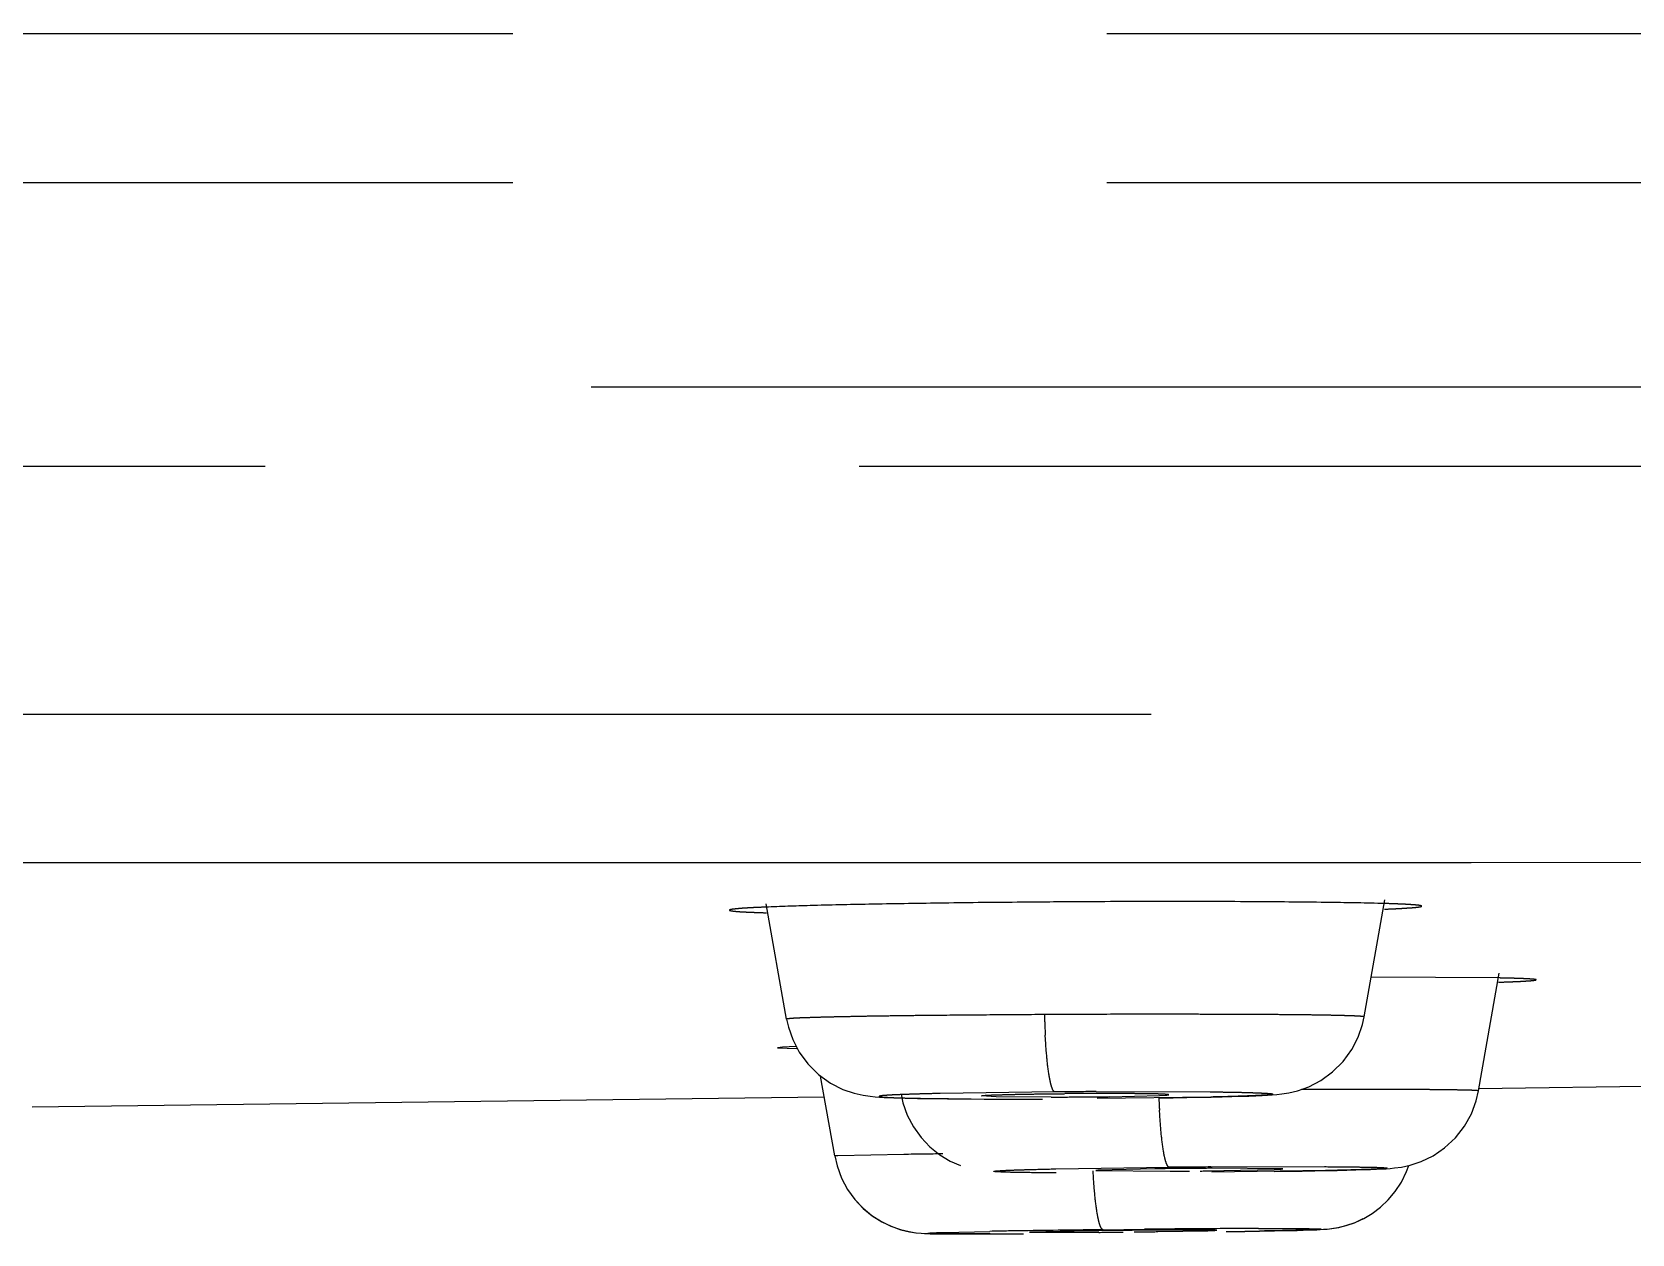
# Model space of a CAD drawing. Header units: millimetres. Extents: x 1236 to 1656, y -100 to 494.
# Drawn here: x 1499.91 to 1501.621, y 344.808 to 346.093 of the extents above; entities that cross this region are included whole.
import ezdxf

# ---------------------------------------------------------------- set-up
doc = ezdxf.new("R2010")
doc.units = ezdxf.units.MM
doc.header["$LTSCALE"] = 0.1
doc.linetypes.add('HIDDENX2', pattern=[19.05, 12.7, -6.35])
doc.layers.add('HIDDEN', color=8, linetype='HIDDENX2')

msp = doc.modelspace()

# ---------------------------------------------------------------- linework, layer by layer
at = {"layer": 'HIDDEN'}
for p, q in [((1493.4394, 345.932), (1507.6018, 345.932)), ((1507.4931, 345.7133), (1495.6742, 345.7133)), ((1474.1245, 345.6287), (1512.7541, 345.6287)), ((1503.0116, 345.3635), (1498.2749, 345.363)), ((1499.8993, 345.2048), (1499.9107, 345.2048)), ((1499.9107, 345.2048), (1499.9518, 345.2048)), ((1499.9518, 345.2048), (1500.0074, 345.2048)), ((1500.0074, 345.2048), (1500.5832, 345.2049)), ((1500.5832, 345.2049), (1500.6558, 345.2049)), ((1500.6558, 345.2049), (1500.6671, 345.2049)), ((1500.6671, 345.2049), (1500.7077, 345.2049)), ((1500.7077, 345.2049), (1500.977, 345.205)), ((1500.977, 345.205), (1501.0256, 345.205)), ((1501.0256, 345.205), (1501.0769, 345.205)), ((1501.0769, 345.205), (1501.1125, 345.205)), ((1501.1125, 345.205), (1501.1769, 345.205)), ((1501.1769, 345.205), (1501.3963, 345.205)), ((1501.3963, 345.205), (1501.4488, 345.2051)), ((1501.4488, 345.2051), (1502.3242, 345.2053)), ((1501.3346, 345.0399), (1501.3567, 345.1652)), ((1500.7169, 345.0375), (1500.6952, 345.1609)), ((1501.4793, 345.0815), (1501.3425, 345.0824)), ((1501.4568, 344.9608), (1501.479, 345.0865)), ((1500.7169, 345.0375), (1500.7169, 345.0375)), ((1501.0255, 345.0425), (1500.9927, 345.0424)), ((1500.7125, 345.0075), (1500.7074, 345.0069)), ((1500.7074, 345.0069), (1500.728, 345.006)), ((1500.727, 345.0082), (1500.7125, 345.0075)), ((1500.7684, 344.8912), (1500.7533, 344.9767)), ((1501.0037, 344.9598), (1500.8813, 344.9581)), ((1501.0481, 344.9601), (1501.1698, 344.9598)), ((1501.4568, 344.9635), (1502.4086, 344.9756)), ((1499.9102, 344.9437), (1500.7572, 344.9545)), ((1500.9409, 344.9546), (1500.9255, 344.9555)), ((1500.9998, 344.9542), (1500.9409, 344.9546)), ((1501.0041, 344.9577), (1501.0142, 344.9578)), ((1501.1704, 344.9542), (1501.049, 344.9525)), ((1501.0623, 344.9546), (1501.1158, 344.9558)), ((1501.1158, 344.9558), (1501.1236, 344.9563)), ((1501.1236, 344.9563), (1501.1255, 344.9567)), ((1500.7716, 344.8914), (1500.7685, 344.8912)), ((1500.8422, 344.8929), (1500.7716, 344.8914)), ((1500.8919, 344.8858), (1500.9029, 344.8809)), ((1501.005, 344.8774), (1501.1261, 344.8791)), ((1501.0496, 344.8759), (1501.0477, 344.8756)), ((1501.0477, 344.8756), (1501.1271, 344.8749)), ((1501.1108, 344.8774), (1501.0496, 344.8759)), ((1501.1477, 344.8778), (1501.1362, 344.8777)), ((1501.1704, 344.8795), (1501.2922, 344.8798)), ((1501.293, 344.8756), (1501.1716, 344.8738)), ((1501.2477, 344.8773), (1501.1718, 344.878)), ((1501.1846, 344.8755), (1501.2381, 344.8766)), ((1501.2381, 344.8766), (1501.2458, 344.877)), ((1501.2458, 344.877), (1501.2477, 344.8773)), ((1500.8609, 344.8086), (1500.8646, 344.8084)), ((1500.8645, 344.8084), (1500.8677, 344.8082)), ((1500.8674, 344.8082), (1500.8711, 344.8081)), ((1500.8705, 344.8081), (1500.8749, 344.808)), ((1500.8849, 344.8095), (1500.9344, 344.8106)), ((1500.9348, 344.8079), (1500.8851, 344.808)), ((1500.937, 344.8078), (1500.9588, 344.8079)), ((1500.9787, 344.8099), (1500.9768, 344.8097)), ((1500.9768, 344.8097), (1501.0508, 344.8096)), ((1501.0398, 344.8112), (1500.9787, 344.8099)), ((1501.0554, 344.8124), (1501.0997, 344.8129)), ((1501.0768, 344.8116), (1501.0652, 344.8115)), ((1501.1768, 344.8118), (1501.1028, 344.8119)), ((1501.1139, 344.8103), (1501.1672, 344.8113)), ((1501.1672, 344.8113), (1501.175, 344.8116)), ((1501.175, 344.8116), (1501.1768, 344.8118)), ((1501.1945, 344.8104), (1501.2068, 344.8106)), ((1501.2068, 344.8106), (1501.2182, 344.8108)), ((1501.2182, 344.8108), (1501.2386, 344.8112)), ((1501.2386, 344.8112), (1501.2475, 344.8114))]:
    msp.add_line(p, q, dxfattribs=at)
for points in [[(1500.717, 345.0375), (1500.7189, 345.029), (1500.7235, 345.0157), (1500.7304, 345.0023), (1500.7397, 344.9896), (1500.7512, 344.9782), (1500.7639, 344.9691), (1500.7772, 344.9624), (1500.7893, 344.9582), (1500.7988, 344.9561), (1500.8063, 344.955), (1500.8116, 344.9544), (1500.8163, 344.9541), (1500.8213, 344.9538), (1500.8267, 344.9536), (1500.833, 344.9534), (1500.8401, 344.9532), (1500.8481, 344.953), (1500.857, 344.9528)], [(1501.2111, 344.9553), (1501.2187, 344.9556), (1501.2254, 344.9559), (1501.2311, 344.9562), (1501.2363, 344.9566), (1501.241, 344.9569), (1501.2464, 344.9575), (1501.2538, 344.9587), (1501.2633, 344.961), (1501.2752, 344.9652), (1501.2883, 344.972), (1501.3008, 344.9811), (1501.3121, 344.9923), (1501.3213, 345.005), (1501.3282, 345.0183), (1501.3327, 345.0316), (1501.3345, 345.04)], [(1501.3339, 344.8766), (1501.3412, 344.8768), (1501.3476, 344.8771), (1501.353, 344.8773), (1501.3579, 344.8776), (1501.3622, 344.8779), (1501.3671, 344.8784), (1501.3744, 344.8794), (1501.3836, 344.8813), (1501.3953, 344.8852), (1501.4081, 344.8914), (1501.4205, 344.8999), (1501.432, 344.9105), (1501.4417, 344.9229), (1501.4492, 344.9364), (1501.4543, 344.95), (1501.4568, 344.9608)], [(1500.8393, 344.9574), (1500.8414, 344.948), (1500.846, 344.9349), (1500.8525, 344.9224), (1500.8607, 344.911), (1500.8702, 344.9009), (1500.8807, 344.8925), (1500.8919, 344.8858)], [(1500.857, 344.9528), (1500.8668, 344.9526), (1500.8775, 344.9525), (1500.889, 344.9524), (1500.9013, 344.9523), (1500.9144, 344.9522), (1500.9283, 344.9521), (1500.9429, 344.9521), (1500.9581, 344.9521), (1500.974, 344.9521), (1500.9905, 344.9521)], [(1501.115, 344.9531), (1501.1303, 344.9534), (1501.1448, 344.9536), (1501.1583, 344.9539), (1501.1709, 344.9541), (1501.1825, 344.9544), (1501.1931, 344.9547)], [(1501.1931, 344.9547), (1501.2026, 344.955), (1501.2111, 344.9553)], [(1500.7684, 344.8912), (1500.7709, 344.8806), (1500.7757, 344.8674), (1500.7822, 344.8553), (1500.7901, 344.8445), (1500.7989, 344.8352)], [(1500.7685, 344.8912), (1500.7709, 344.8806), (1500.7758, 344.8675), (1500.7822, 344.8554), (1500.79, 344.8447), (1500.7987, 344.8354), (1500.8082, 344.8276), (1500.8183, 344.8211), (1500.8285, 344.8162), (1500.8387, 344.8125), (1500.8479, 344.8103), (1500.8552, 344.8091), (1500.8609, 344.8086)], [(1501.2382, 344.8746), (1501.2537, 344.8748), (1501.2681, 344.8751), (1501.2816, 344.8753), (1501.2942, 344.8756), (1501.3057, 344.8758), (1501.3161, 344.8761)], [(1501.3161, 344.8761), (1501.3255, 344.8763), (1501.3339, 344.8766)], [(1501.3342, 344.8245), (1501.3431, 344.8298), (1501.3519, 344.8364), (1501.3601, 344.8442), (1501.3677, 344.8532), (1501.3744, 344.8633), (1501.3799, 344.8745), (1501.3821, 344.881)], [(1500.7989, 344.8352), (1500.8085, 344.8273), (1500.8187, 344.8209), (1500.8289, 344.816), (1500.8392, 344.8124), (1500.8483, 344.8102), (1500.8555, 344.8091)], [(1501.3151, 344.8168), (1501.3242, 344.8199), (1501.3336, 344.8242)], [(1501.3161, 344.8171), (1501.325, 344.8202), (1501.3342, 344.8245)], [(1500.8749, 344.808), (1500.8793, 344.808), (1500.8842, 344.8079), (1500.8897, 344.8079), (1500.8958, 344.8078), (1500.9026, 344.8078), (1500.9101, 344.8078)], [(1500.9101, 344.8078), (1500.9183, 344.8078), (1500.937, 344.8078)], [(1501.2475, 344.8114), (1501.2556, 344.8116), (1501.2627, 344.8117), (1501.2691, 344.8119)], [(1501.2691, 344.8119), (1501.2747, 344.8121), (1501.2796, 344.8123), (1501.2838, 344.8124), (1501.2874, 344.8126)], [(1501.2874, 344.8126), (1501.291, 344.8128), (1501.295, 344.8131), (1501.3, 344.8136), (1501.3074, 344.8149), (1501.3161, 344.8171)], [(1501.2996, 344.8136), (1501.3063, 344.8146), (1501.3151, 344.8168)]]:
    msp.add_lwpolyline(points, dxfattribs=at)
for centre, radius, start, end in [((1501.1404, 324.8125), 20.3507, 90.3234, 90.49837), ((1501.8005, 345.0634), 0.8081, 181.4904, 183.055), ((1501.0935, 333.3799), 11.5802, 90.22454, 90.44429), ((1500.9943, 350.335), 5.3808, 270.0583, 270.3321), ((1501.0575, 339.4553), 5.5027, 90.3322, 90.45), ((1500.9937, 350.4382), 5.484, 270.3323, 270.45), ((1501.0566, 339.6026), 5.3554, 90.079, 90.3325), ((1500.997, 350.0303), 5.0761, 270.4493, 270.7369), ((1501.9017, 344.9834), 0.7873, 182.2113, 183.1493), ((1501.1139, 325.6228), 19.272, 90.68328, 90.80772), ((1501.202, 338.144), 6.7341, 90.55978, 90.77629), ((1501.275, 329.5028), 15.377, 90.3896, 90.55498), ((1501.0891, 352.0185), 7.1436, 270.30456, 270.46998), ((1501.2061, 337.7682), 7.1099, 90.27621, 90.47036), ((1501.0934, 351.6094), 6.7346, 270.55977, 270.77627), ((1501.1418, 333.8407), 10.9719, 90.89788, 91.08305), ((1500.908, 356.6098), 11.802, 270.13025, 270.30313), ((1501.2868, 324.5813), 20.2324, 90.65523, 90.8975), ((1501.183, 334.6218), 10.1904, 90.66258, 90.8055), ((1500.9638, 355.5464), 10.7372, 270.46412, 270.60284), ((1501.1898, 334.0754), 10.7368, 90.46412, 90.60285), ((1500.9706, 355.0002), 10.1909, 270.66257, 270.80549), ((1501.3169, 321.7151), 23.0988, 90.32502, 90.5388), ((1501.2487, 332.9769), 11.8368, 90.13143, 90.30373), ((1501.0163, 355.6962), 10.8872, 270.899, 271.08541)]:
    msp.add_arc(centre, radius, start, end, dxfattribs=at)
for points, knots in [([(1493.4392, 346.091), (1494.1797, 346.0913), (1495.6579, 346.0916), (1497.8688, 346.0909), (1500.0625, 346.0913), (1501.8744, 346.0911), (1503.3035, 346.0913), (1504.3512, 346.0917), (1505.3739, 346.0925), (1506.207, 346.0929), (1506.8541, 346.0925), (1507.4668, 346.0917), (1508.1908, 346.0906), (1509.0022, 346.0907), (1509.5171, 346.0912), (1509.7604, 346.0913)], [0, 0, 0, 0, 0.136111, 0.271708, 0.406381, 0.539336, 0.604747, 0.669067, 0.731911, 0.792739, 0.82219, 0.850865, 0.905361, 0.95527, 1, 1, 1, 1]), ([(1500.6946, 345.1572), (1500.6916, 345.1571), (1500.6859, 345.1569), (1500.6781, 345.1565), (1500.6714, 345.1561), (1500.6659, 345.1557), (1500.6616, 345.1552), (1500.6585, 345.1549), (1500.6567, 345.1545), (1500.656, 345.1543), (1500.6558, 345.1541), (1500.6558, 345.154)], [0, 0, 0, 0, 0.231134, 0.432944, 0.604813, 0.746132, 0.856308, 0.934876, 0.981969, 0.994105, 1, 1, 1, 1]), ([(1500.6558, 345.154), (1500.6558, 345.1539), (1500.6561, 345.1537), (1500.6566, 345.1536), (1500.6574, 345.1534), (1500.6591, 345.1531), (1500.662, 345.1528), (1500.6664, 345.1524), (1500.672, 345.1521), (1500.6788, 345.1518), (1500.6868, 345.1515), (1500.6925, 345.1513), (1500.6956, 345.1512)], [0, 0, 0, 0, 0.006839, 0.020285, 0.041141, 0.069586, 0.14946, 0.260078, 0.401074, 0.571822, 0.77168, 1, 1, 1, 1]), ([(1500.9634, 345.1624), (1500.9357, 345.1622), (1500.8829, 345.1616), (1500.8091, 345.1604), (1500.7472, 345.1591), (1500.7104, 345.1579), (1500.6946, 345.1572)], [0, 0, 0, 0, 0.309507, 0.588918, 0.823299, 1, 1, 1, 1]), ([(1501.3562, 345.1611), (1501.3369, 345.1616), (1501.2914, 345.1624), (1501.2148, 345.1631), (1501.1239, 345.1633), (1501.0592, 345.1631), (1501.0255, 345.1629)], [0, 0, 0, 0, 0.175395, 0.412966, 0.694901, 1, 1, 1, 1]), ([(1501.3561, 345.1551), (1501.3592, 345.1552), (1501.365, 345.1554), (1501.373, 345.1558), (1501.3799, 345.1563), (1501.3855, 345.1566), (1501.3899, 345.157), (1501.3928, 345.1574), (1501.3945, 345.1577), (1501.3953, 345.1579), (1501.3958, 345.158), (1501.396, 345.1582), (1501.396, 345.1583)], [0, 0, 0, 0, 0.229596, 0.430358, 0.601649, 0.742838, 0.853312, 0.932619, 0.960612, 0.980912, 0.993721, 1, 1, 1, 1]), ([(1501.396, 345.1583), (1501.396, 345.1584), (1501.3958, 345.1586), (1501.3953, 345.1587), (1501.3945, 345.1589), (1501.3929, 345.1592), (1501.39, 345.1595), (1501.3856, 345.1598), (1501.3799, 345.1602), (1501.3731, 345.1605), (1501.3651, 345.1608), (1501.3593, 345.161), (1501.3562, 345.1611)], [0, 0, 0, 0, 0.0062, 0.018909, 0.039129, 0.067067, 0.146334, 0.25681, 0.398015, 0.569355, 0.770222, 1, 1, 1, 1]), ([(1501.4781, 345.077), (1501.4811, 345.0771), (1501.487, 345.0773), (1501.4951, 345.0776), (1501.502, 345.0779), (1501.5077, 345.0783), (1501.5117, 345.0785), (1501.5142, 345.0788), (1501.5157, 345.0789), (1501.5168, 345.0791), (1501.5176, 345.0792), (1501.5181, 345.0793), (1501.5184, 345.0795), (1501.5184, 345.0795)], [0, 0, 0, 0, 0.229471, 0.430133, 0.601408, 0.742719, 0.853498, 0.897267, 0.933211, 0.961331, 0.981677, 0.994369, 1, 1, 1, 1]), ([(1501.5184, 345.0795), (1501.5184, 345.0796), (1501.5181, 345.0798), (1501.5177, 345.0798), (1501.5169, 345.08), (1501.5159, 345.0801), (1501.5145, 345.0802), (1501.512, 345.0804), (1501.5082, 345.0806), (1501.5026, 345.0809), (1501.4959, 345.0811), (1501.488, 345.0813), (1501.4823, 345.0814), (1501.4793, 345.0815)], [0, 0, 0, 0, 0.005131, 0.017209, 0.036985, 0.064581, 0.100032, 0.143349, 0.253579, 0.39503, 0.567052, 0.768944, 1, 1, 1, 1]), ([(1500.9927, 345.0424), (1500.9742, 345.0422), (1500.9383, 345.042), (1500.8942, 345.0416), (1500.8607, 345.0413), (1500.8376, 345.041), (1500.8161, 345.0407), (1500.7964, 345.0404), (1500.7786, 345.04), (1500.7628, 345.0397), (1500.7492, 345.0393), (1500.7394, 345.039), (1500.7327, 345.0388), (1500.7285, 345.0386), (1500.725, 345.0384), (1500.7222, 345.0382), (1500.72, 345.038), (1500.7184, 345.0379), (1500.7174, 345.0377), (1500.717, 345.0376), (1500.7169, 345.0375), (1500.7169, 345.0375)], [0, 0, 0, 0, 0.200351, 0.390782, 0.479862, 0.563819, 0.642017, 0.713825, 0.77862, 0.835899, 0.885225, 0.92616, 0.943345, 0.95828, 0.970948, 0.981334, 0.989427, 0.995217, 0.998703, 0.999597, 1, 1, 1, 1]), ([(1501.3346, 345.0399), (1501.3346, 345.04), (1501.3344, 345.0401), (1501.3341, 345.0401), (1501.3337, 345.0402), (1501.3327, 345.0403), (1501.331, 345.0405), (1501.3284, 345.0407), (1501.325, 345.0408), (1501.321, 345.041), (1501.3162, 345.0411), (1501.3085, 345.0414), (1501.2971, 345.0416), (1501.2816, 345.0419), (1501.2636, 345.0421), (1501.2433, 345.0423), (1501.2209, 345.0424), (1501.1966, 345.0426), (1501.1707, 345.0426), (1501.1335, 345.0427), (1501.085, 345.0427), (1501.0456, 345.0426), (1501.0255, 345.0425)], [0, 0, 0, 0, 0.000428, 0.001386, 0.002932, 0.005074, 0.011148, 0.01959, 0.030378, 0.043484, 0.058882, 0.076543, 0.118533, 0.169037, 0.227493, 0.293334, 0.365981, 0.444741, 0.528859, 0.617578, 0.805419, 1, 1, 1, 1]), ([(1501.0037, 344.9597), (1501.0031, 344.9598), (1501.0022, 344.9608), (1501.0014, 344.9623), (1501.0003, 344.965), (1500.9991, 344.9697), (1500.997, 344.9803), (1500.995, 344.9974), (1500.994, 345.0121), (1500.9935, 345.0203)], [0, 0, 0, 0, 0.029601, 0.053364, 0.084334, 0.169839, 0.286801, 0.604913, 1, 1, 1, 1]), ([(1501.1698, 344.9598), (1501.1748, 344.9597), (1501.1842, 344.9596), (1501.1974, 344.9594), (1501.2089, 344.9591), (1501.2185, 344.9588), (1501.2252, 344.9585), (1501.2296, 344.9583), (1501.2321, 344.9581), (1501.234, 344.958), (1501.2354, 344.9578), (1501.2361, 344.9577), (1501.2368, 344.9574), (1501.2366, 344.9572), (1501.2364, 344.9572), (1501.236, 344.9571), (1501.2353, 344.9569), (1501.2341, 344.9567), (1501.2322, 344.9565), (1501.2297, 344.9563), (1501.2254, 344.9561), (1501.2188, 344.9557), (1501.2093, 344.9553), (1501.1979, 344.9549), (1501.1847, 344.9545), (1501.1753, 344.9543), (1501.1704, 344.9542)], [0, 0, 0, 0, 0.111981, 0.211566, 0.297726, 0.369661, 0.426638, 0.44929, 0.467933, 0.482493, 0.492968, 0.499398, 0.502001, 0.502864, 0.504519, 0.507134, 0.510743, 0.520989, 0.535297, 0.553661, 0.576014, 0.632357, 0.703663, 0.789258, 0.888385, 1, 1, 1, 1]), ([(1501.4568, 344.9608), (1501.4568, 344.9608), (1501.4568, 344.9609), (1501.4565, 344.9609), (1501.4559, 344.961), (1501.4548, 344.9611), (1501.4533, 344.9612), (1501.4515, 344.9613), (1501.4492, 344.9614), (1501.4465, 344.9615), (1501.4421, 344.9616), (1501.4357, 344.9617), (1501.4268, 344.9619), (1501.4164, 344.962), (1501.4046, 344.9621), (1501.3914, 344.9622), (1501.3713, 344.9623), (1501.3433, 344.9624), (1501.3066, 344.9624), (1501.2809, 344.9624), (1501.2675, 344.9624)], [0, 0, 0, 0, 0.000403, 0.00129, 0.004676, 0.010244, 0.017986, 0.027886, 0.039927, 0.05409, 0.070356, 0.109124, 0.15608, 0.21102, 0.273588, 0.3434, 0.420071, 0.592429, 0.787099, 1, 1, 1, 1]), ([(1500.8813, 344.9581), (1500.8763, 344.9579), (1500.8668, 344.9577), (1500.8535, 344.9573), (1500.842, 344.9569), (1500.8338, 344.9566), (1500.8282, 344.9563), (1500.8248, 344.9561), (1500.8219, 344.9559), (1500.8196, 344.9557), (1500.8181, 344.9555), (1500.8171, 344.9553), (1500.8167, 344.9552), (1500.8163, 344.9551), (1500.8161, 344.9551), (1500.8159, 344.9549), (1500.8161, 344.9548), (1500.8163, 344.9547), (1500.8169, 344.9545), (1500.818, 344.9544), (1500.8197, 344.9542), (1500.822, 344.954), (1500.8249, 344.9539), (1500.8283, 344.9537), (1500.8323, 344.9535), (1500.8386, 344.9533), (1500.8478, 344.9531), (1500.8602, 344.9528), (1500.8745, 344.9526), (1500.8846, 344.9525), (1500.8899, 344.9525)], [0, 0, 0, 0, 0.108423, 0.204222, 0.286336, 0.354025, 0.382254, 0.406631, 0.427073, 0.443503, 0.455855, 0.460501, 0.464135, 0.466768, 0.468435, 0.469296, 0.470195, 0.471922, 0.474616, 0.483008, 0.495456, 0.511976, 0.532563, 0.557146, 0.585625, 0.6179, 0.693432, 0.782929, 0.885508, 1, 1, 1, 1]), ([(1500.9255, 344.9555), (1500.9255, 344.9555), (1500.9257, 344.9556), (1500.9259, 344.9557), (1500.9264, 344.9558), (1500.9273, 344.9559), (1500.929, 344.956), (1500.9314, 344.9562), (1500.9345, 344.9563), (1500.9383, 344.9565), (1500.9427, 344.9566), (1500.9498, 344.9568), (1500.9599, 344.9571), (1500.9733, 344.9573), (1500.9883, 344.9576), (1500.9987, 344.9577), (1501.0041, 344.9577)], [0, 0, 0, 0, 0.001484, 0.005025, 0.010777, 0.018751, 0.041315, 0.072586, 0.112412, 0.160614, 0.216838, 0.280621, 0.428998, 0.601993, 0.794591, 1, 1, 1, 1]), ([(1501.1255, 344.9567), (1501.1255, 344.9567), (1501.1254, 344.9568), (1501.1251, 344.9568), (1501.1247, 344.9569), (1501.1237, 344.957), (1501.1222, 344.9571), (1501.1198, 344.9572), (1501.1167, 344.9574), (1501.1131, 344.9575), (1501.1088, 344.9576), (1501.102, 344.9577), (1501.0923, 344.9578), (1501.0792, 344.9579), (1501.0647, 344.958), (1501.0545, 344.958), (1501.0492, 344.958)], [0, 0, 0, 0, 0.001535, 0.005149, 0.010996, 0.019077, 0.041852, 0.073269, 0.113099, 0.161105, 0.217047, 0.280591, 0.428491, 0.600748, 0.793175, 1, 1, 1, 1]), ([(1501.1261, 344.8791), (1501.1255, 344.8792), (1501.1246, 344.8801), (1501.1238, 344.8816), (1501.1226, 344.8843), (1501.1213, 344.889), (1501.1192, 344.8997), (1501.1172, 344.917), (1501.1161, 344.9319), (1501.1157, 344.9401)], [0, 0, 0, 0, 0.029191, 0.052699, 0.083452, 0.168704, 0.285659, 0.604349, 1, 1, 1, 1]), ([(1501.0053, 344.8732), (1500.9959, 344.8732), (1500.9826, 344.8733), (1500.9662, 344.8735), (1500.9566, 344.8737), (1500.9499, 344.8739), (1500.9455, 344.8741), (1500.9431, 344.8742), (1500.9411, 344.8743), (1500.9399, 344.8744), (1500.9379, 344.8747), (1500.9399, 344.8751), (1500.941, 344.8752), (1500.9431, 344.8754), (1500.9455, 344.8755), (1500.9498, 344.8758), (1500.9565, 344.8761), (1500.966, 344.8764), (1500.9824, 344.8769), (1500.9956, 344.8772), (1501.005, 344.8774)], [0, 0, 0, 0, 0.211543, 0.297634, 0.369462, 0.4263, 0.44887, 0.467422, 0.48188, 0.492236, 0.500779, 0.509243, 0.51954, 0.533916, 0.552359, 0.574801, 0.631343, 0.702874, 0.788716, 1, 1, 1, 1]), ([(1501.0554, 344.8124), (1501.0548, 344.8124), (1501.0539, 344.8133), (1501.053, 344.8148), (1501.0518, 344.8176), (1501.0505, 344.8225), (1501.0483, 344.8336), (1501.0462, 344.8515), (1501.0451, 344.8669), (1501.0447, 344.8754)], [0, 0, 0, 0, 0.028627, 0.0519, 0.082524, 0.167891, 0.2853, 0.605209, 1, 1, 1, 1]), ([(1501.2922, 344.8798), (1501.3016, 344.8797), (1501.3149, 344.8796), (1501.3313, 344.8794), (1501.3409, 344.8792), (1501.3477, 344.8791), (1501.352, 344.8789), (1501.3545, 344.8788), (1501.3565, 344.8786), (1501.3579, 344.8785), (1501.3587, 344.8784), (1501.3591, 344.8783), (1501.3592, 344.8782), (1501.3591, 344.8781), (1501.3589, 344.8781), (1501.3586, 344.878), (1501.3579, 344.8779), (1501.3566, 344.8777), (1501.3547, 344.8776), (1501.3523, 344.8774), (1501.348, 344.8772), (1501.3413, 344.8769), (1501.3319, 344.8766), (1501.3205, 344.8762), (1501.3073, 344.8759), (1501.2979, 344.8757), (1501.293, 344.8756)], [0, 0, 0, 0, 0.211905, 0.298222, 0.370301, 0.427406, 0.450114, 0.468804, 0.483402, 0.493898, 0.500318, 0.502029, 0.502838, 0.503538, 0.505098, 0.507643, 0.511196, 0.521352, 0.535586, 0.553889, 0.576189, 0.632449, 0.703698, 0.789258, 0.888374, 1, 1, 1, 1]), ([(1500.8851, 344.808), (1500.8826, 344.808), (1500.8791, 344.808), (1500.8749, 344.8081), (1500.8724, 344.8082), (1500.8706, 344.8082), (1500.8691, 344.8084), (1500.8685, 344.8084), (1500.8678, 344.8085), (1500.8682, 344.8087), (1500.8685, 344.8087), (1500.8693, 344.8088), (1500.8705, 344.8089), (1500.8724, 344.809), (1500.8748, 344.8091), (1500.879, 344.8093), (1500.8825, 344.8094), (1500.8849, 344.8095)], [0, 0, 0, 0, 0.21755, 0.303917, 0.374886, 0.430172, 0.469739, 0.493638, 0.502127, 0.510314, 0.520147, 0.533872, 0.573037, 0.627837, 0.69822, 0.783921, 1, 1, 1, 1]), ([(1501.2215, 344.8136), (1501.2309, 344.8137), (1501.2442, 344.8137), (1501.2607, 344.8136), (1501.2703, 344.8135), (1501.277, 344.8135), (1501.2814, 344.8134), (1501.2839, 344.8133), (1501.2859, 344.8132), (1501.2873, 344.8132), (1501.2881, 344.8131), (1501.2885, 344.813), (1501.2887, 344.813), (1501.2885, 344.8129), (1501.2883, 344.8129), (1501.288, 344.8128), (1501.2873, 344.8127), (1501.2861, 344.8126), (1501.2842, 344.8125), (1501.2818, 344.8124), (1501.2775, 344.8122), (1501.2708, 344.812), (1501.2614, 344.8117), (1501.245, 344.8113), (1501.2319, 344.8111), (1501.2225, 344.8109)], [0, 0, 0, 0, 0.212214, 0.298677, 0.370892, 0.428121, 0.450884, 0.469624, 0.484263, 0.494789, 0.501214, 0.502903, 0.503622, 0.504167, 0.505646, 0.508133, 0.511639, 0.521715, 0.535884, 0.55413, 0.576382, 0.632563, 0.703754, 0.789277, 1, 1, 1, 1])]:
    msp.add_open_spline(points, degree=3, knots=knots, dxfattribs=at)

doc.saveas('drawing.dxf')
